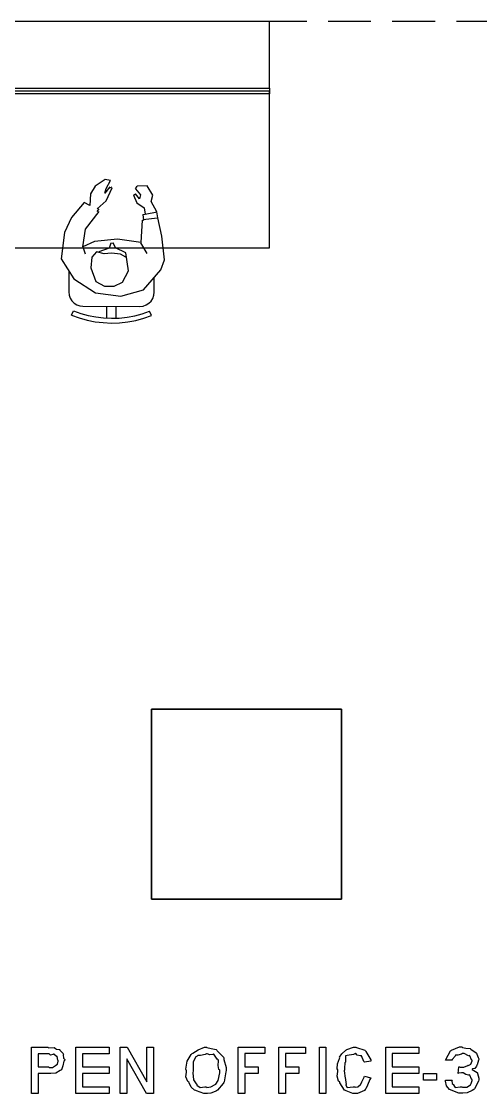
# Model space of a CAD drawing. Extents: x 0 to 23.4, y 0 to 16.5.
# Drawn here: x 3.442 to 4.076, y 6.594 to 8.075 of the extents above; entities that cross this region are included whole.
import ezdxf

# ---------------------------------------------------------------- set-up
doc = ezdxf.new("R2010")
doc.units = 0
doc.layers.get('0').update_dxf_attribs({"linetype": 'CONTINUOUS'})

msp = doc.modelspace()

# ---------------------------------------------------------------- linework, layer by layer
at = {"color": 0}
for points in [[(3.78478, 7.98247), (3.78478, 8.0746), (2.52501, 8.0746), (2.52501, 7.98247), (3.78478, 7.98247)], [(3.78478, 7.97461), (3.36486, 7.97461), (3.36486, 7.98247), (3.78478, 7.98247), (3.78478, 7.97461)], [(3.88411, 7.125), (3.88422, 6.86257), (3.62175, 6.86247), (3.62164, 7.12489), (3.88411, 7.125)], [(3.88411, 7.125), (3.88422, 6.86257), (3.62175, 6.86247), (3.62164, 7.12489), (3.88411, 7.125)], [(3.62164, 7.12489), (3.62175, 6.86247), (3.88422, 6.86257), (3.88411, 7.125), (3.62164, 7.12489)], [(3.45643, 6.59407), (3.45643, 6.6581), (3.479, 6.6581), (3.47965, 6.65739), (3.48757, 6.65776), (3.48813, 6.65767), (3.48801, 6.65744), (3.49056, 6.65549), (3.49501, 6.655), (3.4955, 6.65462), (3.49544, 6.65386), (3.49994, 6.64919), (3.50028, 6.64854), (3.49983, 6.64735), (3.50028, 6.64307), (3.50222, 6.641), (3.50222, 6.64031), (3.50108, 6.63867), (3.49935, 6.63254), (3.49821, 6.62799), (3.49744, 6.62706), (3.49593, 6.62576), (3.48975, 6.62235), (3.48281, 6.62164), (3.48053, 6.62164), (3.46556, 6.62164), (3.46556, 6.59407), (3.45643, 6.59407)], [(3.46556, 6.63075), (3.47987, 6.63075), (3.48062, 6.63004), (3.48535, 6.63026), (3.48953, 6.63276), (3.49007, 6.63314), (3.49007, 6.63314), (3.49219, 6.63465), (3.49311, 6.63872), (3.49311, 6.64008), (3.49274, 6.64031), (3.49149, 6.64518), (3.49115, 6.64551), (3.49089, 6.64529), (3.48703, 6.64844), (3.4866, 6.64854), (3.48583, 6.64794), (3.48258, 6.64731), (3.48053, 6.64899), (3.47987, 6.64899), (3.46556, 6.64899), (3.46556, 6.63075)], [(3.51753, 6.59413), (3.51753, 6.65815), (3.56332, 6.65815), (3.56332, 6.64903), (3.52664, 6.64903), (3.52664, 6.63081), (3.56332, 6.63081), (3.56332, 6.62169), (3.52664, 6.62169), (3.52664, 6.60325), (3.56332, 6.60325), (3.56332, 6.59413), (3.51753, 6.59413)], [(3.57861, 6.59418), (3.57861, 6.65821), (3.58817, 6.65821), (3.61529, 6.61025), (3.61529, 6.65821), (3.6244, 6.65821), (3.6244, 6.59418), (3.61486, 6.59418), (3.58772, 6.64214), (3.58772, 6.59418), (3.57861, 6.59418)], [(3.67019, 6.62549), (3.66943, 6.62776), (3.6709, 6.63878), (3.67649, 6.64817), (3.67779, 6.64958), (3.67882, 6.6499), (3.68631, 6.6544), (3.69488, 6.65826), (3.69775, 6.65826), (3.69835, 6.65756), (3.70421, 6.65619), (3.71099, 6.65483), (3.71208, 6.65414), (3.71235, 6.65315), (3.72108, 6.6441), (3.72163, 6.64285), (3.72179, 6.64106), (3.7251, 6.62989), (3.7251, 6.62614), (3.72439, 6.62424), (3.72217, 6.61046), (3.72163, 6.60921), (3.7206, 6.60792), (3.71272, 6.59858), (3.71164, 6.59793), (3.70979, 6.597), (3.70378, 6.59472), (3.69922, 6.59424), (3.69775, 6.59424), (3.69407, 6.59424), (3.68408, 6.59771), (3.683, 6.59836), (3.68126, 6.59874), (3.67643, 6.60292), (3.67399, 6.60867), (3.67344, 6.60986), (3.67188, 6.61094), (3.66943, 6.61724), (3.67019, 6.62343), (3.67019, 6.62549)], [(3.67931, 6.62549), (3.67893, 6.62272), (3.68001, 6.6129), (3.68365, 6.60747), (3.68451, 6.60682), (3.68451, 6.60574), (3.68918, 6.60265), (3.69558, 6.60335), (3.69775, 6.60335), (3.69835, 6.6026), (3.70389, 6.60314), (3.7099, 6.60644), (3.71078, 6.60704), (3.71078, 6.60704), (3.71365, 6.61214), (3.71599, 6.62283), (3.71599, 6.62636), (3.71485, 6.62711), (3.71376, 6.63271), (3.71414, 6.63926), (3.71382, 6.64046), (3.71251, 6.64139), (3.70969, 6.64572), (3.70796, 6.64844), (3.70731, 6.64849), (3.70643, 6.64779), (3.70226, 6.6474), (3.69883, 6.64914), (3.69775, 6.64914), (3.6959, 6.64817), (3.68956, 6.64671), (3.6856, 6.64643), (3.68474, 6.64589), (3.683, 6.64458), (3.67942, 6.63803), (3.67931, 6.62864), (3.67931, 6.62549)], [(3.74149, 6.59429), (3.74149, 6.65831), (3.77815, 6.65831), (3.77815, 6.64919), (3.7506, 6.64919), (3.7506, 6.63097), (3.76904, 6.63097), (3.76904, 6.62185), (3.7506, 6.62185), (3.7506, 6.59429), (3.74149, 6.59429)], [(3.79747, 6.59429), (3.79747, 6.65831), (3.83415, 6.65831), (3.83415, 6.64919), (3.80658, 6.64919), (3.80658, 6.63097), (3.82503, 6.63097), (3.82503, 6.62185), (3.80658, 6.62185), (3.80658, 6.59429), (3.79747, 6.59429)], [(3.85346, 6.59429), (3.85346, 6.65831), (3.86257, 6.65831), (3.86257, 6.59429), (3.85346, 6.59429)], [(3.91558, 6.61794), (3.92469, 6.616), (3.92324, 6.61361), (3.91997, 6.60564), (3.91781, 6.60069), (3.91689, 6.59972), (3.91553, 6.59836), (3.90625, 6.59429), (3.90321, 6.59429), (3.89979, 6.59429), (3.8904, 6.59776), (3.88954, 6.59842), (3.88818, 6.59879), (3.88194, 6.60889), (3.88151, 6.61014), (3.8801, 6.61128), (3.8781, 6.618), (3.8789, 6.62468), (3.8789, 6.62685), (3.87815, 6.62804), (3.87847, 6.63519), (3.8814, 6.64236), (3.88194, 6.64356), (3.88146, 6.64415), (3.88428, 6.64908), (3.89008, 6.65403), (3.89106, 6.65462), (3.89139, 6.65483), (3.90072, 6.65831), (3.90386, 6.65831), (3.90468, 6.65761), (3.91624, 6.65397), (3.9171, 6.6531), (3.91754, 6.65201), (3.92432, 6.64051), (3.92469, 6.639), (3.91558, 6.63726), (3.91499, 6.63824), (3.91151, 6.64594), (3.91103, 6.64638), (3.90983, 6.64611), (3.90582, 6.64719), (3.90386, 6.64919), (3.90321, 6.64919), (3.90056, 6.64817), (3.89193, 6.64675), (3.88971, 6.646), (3.88976, 6.64594), (3.88943, 6.64464), (3.88954, 6.6384), (3.88932, 6.63747), (3.88861, 6.6365), (3.88803, 6.62929), (3.88803, 6.62685), (3.88764, 6.62528), (3.88926, 6.61518), (3.88954, 6.61426), (3.88932, 6.61285), (3.89035, 6.6065), (3.89019, 6.60601), (3.88992, 6.60553), (3.89199, 6.6026), (3.8999, 6.6034), (3.90256, 6.6034), (3.90272, 6.60303), (3.90636, 6.60319), (3.91021, 6.6065), (3.91081, 6.6071), (3.91081, 6.6071), (3.91206, 6.61008), (3.91536, 6.61675), (3.91558, 6.61794)], [(3.94504, 6.59435), (3.94504, 6.65836), (3.99083, 6.65836), (3.99083, 6.64925), (3.95415, 6.64925), (3.95415, 6.63103), (3.99083, 6.63103), (3.99083, 6.6219), (3.95415, 6.6219), (3.95415, 6.60346), (3.99083, 6.60346), (3.99083, 6.59435), (3.94504, 6.59435)], [(4.0275, 6.61263), (4.03662, 6.61263), (4.03618, 6.61171), (4.03683, 6.60796), (4.03901, 6.60607), (4.03922, 6.60568), (4.03901, 6.60536), (4.04107, 6.60265), (4.04779, 6.60351), (4.05007, 6.60351), (4.05106, 6.60275), (4.05718, 6.60308), (4.0619, 6.6059), (4.06222, 6.60633), (4.06222, 6.60633), (4.06278, 6.60807), (4.06418, 6.61214), (4.06418, 6.6135), (4.06342, 6.61372), (4.06093, 6.61936), (4.06028, 6.61979), (4.05935, 6.61936), (4.05539, 6.6205), (4.05186, 6.62261), (4.05072, 6.62261), (4.04953, 6.62261), (4.04542, 6.62207), (4.04486, 6.62196), (4.04574, 6.63108), (4.04574, 6.63108), (4.04704, 6.63108), (4.04704, 6.63108), (4.04769, 6.63037), (4.05268, 6.63053), (4.05811, 6.63292), (4.05897, 6.63325), (4.05919, 6.63303), (4.06239, 6.63488), (4.06418, 6.63906), (4.06418, 6.6404), (4.06342, 6.64074), (4.06108, 6.64632), (4.06049, 6.64671), (4.0594, 6.64626), (4.05322, 6.64931), (4.05117, 6.64931), (4.04969, 6.64844), (4.04454, 6.64708), (4.04194, 6.64731), (4.04139, 6.64692), (4.04075, 6.64567), (4.03678, 6.64094), (4.03662, 6.64019), (4.0275, 6.64019), (4.02778, 6.64133), (4.03429, 6.65289), (4.03532, 6.65365), (4.03569, 6.65414), (4.04693, 6.65842), (4.05072, 6.65842), (4.051, 6.65772), (4.05556, 6.65679), (4.06136, 6.65647), (4.06222, 6.65603), (4.06256, 6.65517), (4.06999, 6.65039), (4.07047, 6.64974), (4.07075, 6.64828), (4.07238, 6.64393), (4.07329, 6.64182), (4.07329, 6.64106), (4.07292, 6.63997), (4.07129, 6.6339), (4.0709, 6.63325), (4.07047, 6.63206), (4.06787, 6.62879), (4.06494, 6.62815), (4.06418, 6.62782), (4.0644, 6.62717), (4.07129, 6.62326), (4.07156, 6.62261), (4.07161, 6.62196), (4.07329, 6.61529), (4.07329, 6.61307), (4.07292, 6.61139), (4.06765, 6.60075), (4.06657, 6.59983), (4.06451, 6.59847), (4.05761, 6.59511), (4.0516, 6.5944), (4.04964, 6.5944), (4.04585, 6.5944), (4.03543, 6.59858), (4.03444, 6.59939), (4.03282, 6.59988), (4.02875, 6.60471), (4.02761, 6.61133), (4.0275, 6.61263)], [(3.99701, 6.61263), (3.99701, 6.62196), (4.01525, 6.62196), (4.01525, 6.61263), (3.99701, 6.61263)]]:
    msp.add_lwpolyline(points, close=True, dxfattribs=at)
for points in [[(3.48172, 8.0746), (3.42264, 8.0746)], [(3.57032, 8.0746), (3.51124, 8.0746)], [(3.65886, 8.0746), (3.59983, 8.0746)], [(3.74744, 8.0746), (3.68837, 8.0746)], [(3.83604, 8.0746), (3.77696, 8.0746)], [(3.92458, 8.0746), (3.86556, 8.0746)], [(4.01318, 8.0746), (3.9541, 8.0746)], [(4.10178, 8.0746), (4.04269, 8.0746)], [(3.78478, 7.97851), (3.36486, 7.97851)], [(3.78478, 7.76199), (3.78478, 7.97851)], [(3.544, 7.84717), (3.53765, 7.83637)], [(3.55783, 7.85612), (3.544, 7.84717)], [(3.56532, 7.85493), (3.55783, 7.85612)], [(3.55908, 7.84412), (3.56532, 7.85493)], [(3.59978, 7.84326), (3.60221, 7.8469)], [(3.61567, 7.84754), (3.60221, 7.8469)], [(3.62381, 7.83453), (3.61567, 7.84754)], [(3.53765, 7.83637), (3.53668, 7.82064)], [(3.56435, 7.84614), (3.55761, 7.83751)], [(3.55761, 7.83751), (3.55908, 7.84412)], [(3.5594, 7.8271), (3.56776, 7.84478)], [(3.56435, 7.84478), (3.56776, 7.84614)], [(3.59679, 7.8349), (3.59978, 7.83632)], [(3.59679, 7.8349), (3.60178, 7.82422)], [(3.59978, 7.84326), (3.60644, 7.83535)], [(3.60519, 7.82981), (3.59978, 7.83632)], [(3.60644, 7.83535), (3.60519, 7.82981)], [(3.62131, 7.82607), (3.62381, 7.83453)], [(3.52908, 7.82454), (3.51139, 7.80404)], [(3.53668, 7.82064), (3.52908, 7.82454)], [(3.54671, 7.81569), (3.5594, 7.8271)], [(3.60178, 7.82422), (3.61182, 7.81711)], [(3.62912, 7.81153), (3.62131, 7.82607)], [(3.51139, 7.80404), (3.50174, 7.78315)], [(3.53065, 7.78754), (3.54964, 7.81233)], [(3.54671, 7.81233), (3.54964, 7.81569)], [(3.60969, 7.80806), (3.61296, 7.80838)], [(3.60969, 7.80806), (3.61062, 7.8004)], [(3.61025, 7.80106), (3.62989, 7.80339)], [(3.61182, 7.81711), (3.61296, 7.80838)], [(3.61296, 7.80838), (3.62972, 7.8119)], [(3.63037, 7.80328), (3.62912, 7.81153)], [(3.63624, 7.77806), (3.63037, 7.80328)], [(3.609, 7.80024), (3.60715, 7.76938)], [(3.609, 7.80024), (3.61062, 7.8004)], [(3.50174, 7.78315), (3.49701, 7.74696)], [(3.52707, 7.76313), (3.53065, 7.78754)], [(3.57482, 7.77414), (3.54324, 7.77083)], [(3.60715, 7.76938), (3.57482, 7.77414)], [(3.63986, 7.74533), (3.63624, 7.77806)], [(3.36486, 7.76199), (3.78478, 7.76199)], [(3.54324, 7.77083), (3.52707, 7.76313)], [(3.52707, 7.76313), (3.53022, 7.7539)], [(3.56326, 7.7615), (3.54904, 7.7564)], [(3.56592, 7.7685), (3.56326, 7.7615)], [(3.56592, 7.7685), (3.56879, 7.76888)], [(3.572, 7.76187), (3.56879, 7.76888)], [(3.58658, 7.75504), (3.572, 7.76187)], [(3.60656, 7.76899), (3.61524, 7.75413)], [(3.49701, 7.74696), (3.51449, 7.71907)], [(3.53956, 7.74903), (3.53792, 7.73449)], [(3.54601, 7.75624), (3.53956, 7.74903)], [(3.55643, 7.75353), (3.54601, 7.75624)], [(3.56668, 7.75483), (3.55643, 7.75353)], [(3.579, 7.7531), (3.56668, 7.75483)], [(3.58653, 7.74914), (3.579, 7.7531)], [(3.59017, 7.73025), (3.58658, 7.75504)], [(3.6346, 7.73172), (3.63986, 7.74533)], [(3.50765, 7.72999), (3.5076, 7.70101)], [(3.53792, 7.73449), (3.54514, 7.71533)], [(3.58187, 7.71474), (3.59017, 7.73025)], [(3.61062, 7.70383), (3.6346, 7.73172)], [(3.51449, 7.71907), (3.54443, 7.69997)], [(3.54514, 7.71533), (3.55701, 7.7091)], [(3.57047, 7.7091), (3.58187, 7.71474)], [(3.62565, 7.70079), (3.62571, 7.7214)], [(3.5076, 7.70101), (3.50808, 7.69661), (3.5095, 7.69249), (3.51183, 7.68875), (3.51497, 7.6856), (3.51867, 7.68326), (3.52285, 7.68181), (3.52724, 7.68132)], [(3.54443, 7.69997), (3.57943, 7.6951)], [(3.55701, 7.7091), (3.57047, 7.7091)], [(3.57943, 7.6951), (3.61062, 7.70383)], [(3.60596, 7.68115), (3.61035, 7.68164), (3.61447, 7.68306), (3.61822, 7.68539), (3.62136, 7.68853), (3.62369, 7.69222), (3.62517, 7.6964), (3.62565, 7.70079)], [(3.51156, 7.66917), (3.51406, 7.67518)], [(3.51156, 7.66917), (3.52219, 7.66525), (3.53304, 7.66222), (3.54411, 7.66), (3.55533, 7.65864), (3.56657, 7.65815), (3.57785, 7.65847), (3.58908, 7.65972), (3.60021, 7.66174), (3.61111, 7.66465), (3.62175, 7.66835)], [(3.51406, 7.67518), (3.52419, 7.6715), (3.53456, 7.66862), (3.54514, 7.6665), (3.55583, 7.66521), (3.56662, 7.66471), (3.57736, 7.66504), (3.58811, 7.66618), (3.59868, 7.66812), (3.6091, 7.6709), (3.61931, 7.67449)], [(3.52724, 7.68132), (3.60596, 7.68115)], [(3.56006, 7.66471), (3.56006, 7.68121)], [(3.57319, 7.66465), (3.57319, 7.68121)], [(3.62175, 7.66835), (3.61931, 7.67449)], [(3.62169, 7.11176), (3.62175, 6.87554)]]:
    msp.add_lwpolyline(points, dxfattribs=at)

doc.saveas('drawing.dxf')
